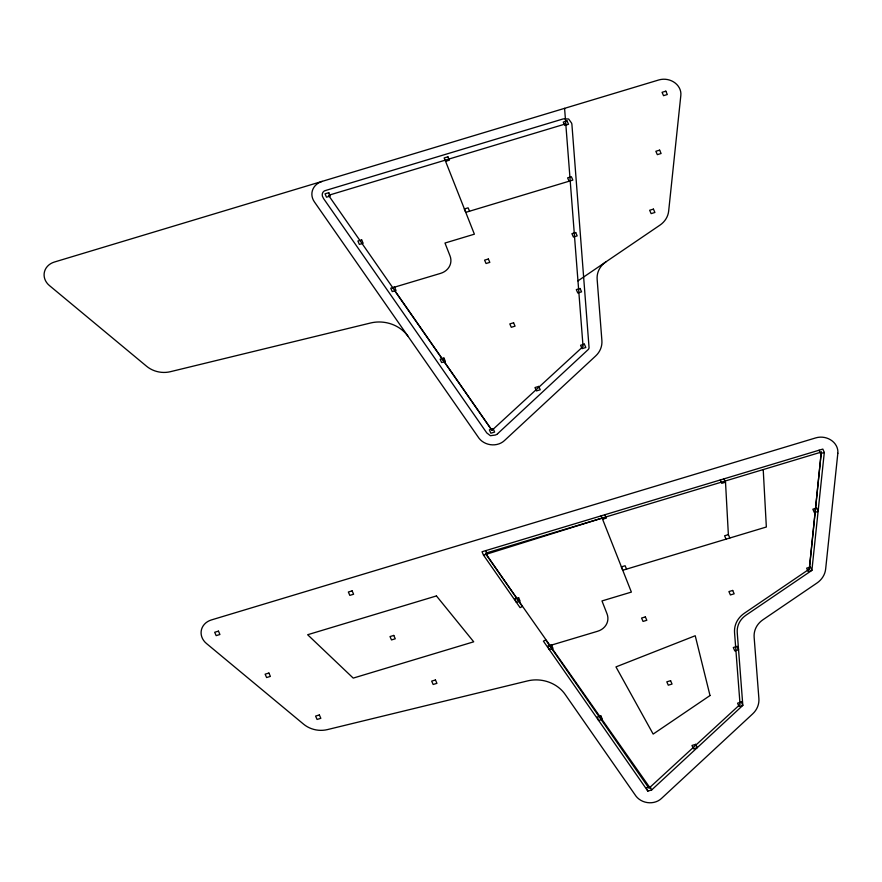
<?xml version="1.0" encoding="UTF-8"?>
<svg xmlns="http://www.w3.org/2000/svg" width="882" height="882" viewBox="0 0 882 882"><rect width="100%" height="100%" fill="white"/><g stroke="black" fill="none" stroke-linecap="round" stroke-linejoin="round"><path stroke-width="1.32" d="M809.312 569.088L821.296 452.08L485.519 553.223L522.376 606.485L520.082 607.643L483.49 555.109L482.024 551.746L822.829 449.081L824.306 452.444L811.892 570.389L746.051 615.151A24.409 21.201 9.5 0 0 737.242 632.648L742.82 705.402L651.633 789.974L647.851 791.11L543.4 641.137L545.693 639.968L648.954 788.243L740.053 704.453L734.552 632.692A27.122 23.56 9.5 0 1 744.342 613.255L809.312 569.088L821.296 452.08M497.569 433.757L588.349 349.426A5.16 4.487 9.5 0 0 589.066 347.795L571.922 124.594A6.086 5.281 9.5 0 0 571.514 123.006L568.614 118.993L563.3 118.883L326.318 190.269C322.448 190.677 321.004 194.977 323.264 197.932A6.097 5.292 9.5 0 0 323.771 198.847L486.809 432.952L490.392 435.708L495.265 435.047A6.064 5.27 9.5 0 0 497.569 433.757M577.964 280.873L659.901 225.175A24.409 21.201 9.5 0 0 668.666 211.041L680.838 95.366A16.273 14.134 9.5 0 0 658.788 79.964L54.408 262.031A16.273 14.134 9.5 0 0 49.436 285.57L146.61 366.273A24.409 21.201 9.5 0 0 170.424 371.686L370.605 322.988A32.546 28.279 9.5 0 1 408.101 336.428M565.847 124.704L565.505 123.932L328.523 195.319L491.958 430.339L583.057 346.538L564.579 108.343M483.49 555.109L487.272 553.973L485.795 550.611M724.045 478.838L725.511 482.2L721.741 483.336L720.263 479.973M824.306 452.444L820.536 453.58L819.058 450.217M725.511 482.2L728.367 534.635L724.596 535.782L726.062 539.145M392.644 287.719L440.57 273.376A16.273 14.134 9.5 0 0 450.007 255.846L444.98 243.035L474.384 234.182L445.134 160.193M549.64 645.635L597.566 631.28A16.273 14.134 9.5 0 0 607.003 613.751L601.976 600.94L631.38 592.087L602.13 518.098L486.015 554.348L650.056 787.913M491.958 430.339L394.53 290.443M728.367 534.635L729.844 537.998M569.066 181.229L567.6 177.866L571.371 176.731L572.848 180.093L465.806 212.341L464.329 208.979L468.11 207.832L469.588 211.195M604.92 514.724L606.397 518.087L602.615 519.222L601.138 515.86M626.584 569.111L625.106 565.748L621.325 566.883L622.802 570.246L766.348 527.006L763.217 469.577M651.633 789.974L650.155 786.612L646.374 787.747L647.851 791.11M565.505 123.932L565.88 125.09M605.956 261.844A24.409 21.201 9.5 0 0 597.147 279.362L601.888 340.518A24.409 21.201 9.5 0 1 595.659 355.975L504.35 440.669A16.273 14.134 9.5 0 1 478.992 438.222L314.334 201.791A16.273 14.134 9.5 0 1 322.184 181.372M837.834 453.271L825.662 568.945A24.409 21.201 9.5 0 1 816.897 583.079L762.952 619.759A24.409 21.201 9.5 0 0 754.143 637.267L758.884 698.434A24.409 21.201 9.5 0 1 752.655 713.891L661.346 798.574A16.273 14.134 9.5 0 1 635.988 796.137L565.097 694.332A32.546 28.279 9.5 0 0 527.601 680.904L327.42 729.601A24.409 21.201 9.5 0 1 303.606 724.188L206.432 643.474A16.273 14.134 9.5 0 1 211.404 619.936L815.784 437.88A16.273 14.134 9.5 0 1 837.834 453.271M710.01 695.534L653.165 734.078L615.967 666.902L695.225 635.746L710.01 695.534M328.799 192.695L325.028 193.831L326.494 197.193L330.276 196.058L328.799 192.695M447.924 156.809L444.142 157.955L445.619 161.318L449.401 160.171L447.924 156.809M567.049 120.933L563.267 122.069L564.745 125.431L568.515 124.296L567.049 120.933M665.833 91.166L662.062 92.312L663.54 95.675L667.31 94.528L665.833 91.166M361.675 239.904L357.894 241.04L359.371 244.402L363.152 243.267L361.675 239.904M659.637 150.138L655.855 151.285L657.333 154.648L661.103 153.501L659.637 150.138M394.541 287.102L390.77 288.238L392.247 291.6L396.018 290.465L394.541 287.102M575.703 232.528L571.922 233.664L573.399 237.026L577.17 235.891L575.703 232.528M653.43 209.111L649.648 210.258L651.125 213.62L654.907 212.474L653.43 209.111M488.352 259.01L484.571 260.146L486.048 263.509L489.83 262.373L488.352 259.01M580.091 288.48L576.31 289.616L577.787 292.978L581.558 291.843L580.091 288.48M513.589 322.79L509.807 323.926L511.284 327.288L515.055 326.153L513.589 322.79M443.911 358.048L440.129 359.183L441.606 362.546L445.388 361.411L443.911 358.048M584.358 344.134L580.577 345.27L582.054 348.633L585.835 347.497L584.358 344.134M538.759 386.415L534.977 387.551L536.454 390.913L540.236 389.778L538.759 386.415M493.159 428.707L489.378 429.843L490.855 433.205L494.637 432.07L493.159 428.707M218.46 631.137L214.679 632.273L216.156 635.635L219.927 634.5L218.46 631.137M352.127 590.874L348.346 592.009L349.823 595.372L353.605 594.236L352.127 590.874M436.447 595.934L307.642 634.731L353.23 678.104L473.711 641.809L436.447 595.934M268.911 673.043L265.129 674.179L266.607 677.541L270.388 676.406L268.911 673.043M393.791 635.426L390.009 636.561L391.487 639.924L395.268 638.788L393.791 635.426M518.671 597.809L514.89 598.944L516.367 602.307L520.148 601.171L518.671 597.809M816.633 508.054L812.851 509.19L814.329 512.552L818.099 511.417L816.633 508.054M319.361 714.949L315.591 716.085L317.068 719.447L320.839 718.312L319.361 714.949M435.454 679.978L431.673 681.113L433.15 684.476L436.932 683.341L435.454 679.978M551.537 645.007L547.766 646.142L549.232 649.505L553.014 648.369L551.537 645.007M732.699 590.444L728.918 591.579L730.395 594.942L734.166 593.807L732.699 590.444M810.426 567.027L806.644 568.162L808.121 571.525L811.892 570.389L810.426 567.027M645.348 616.915L641.567 618.062L643.044 621.424L646.826 620.278L645.348 616.915M737.087 646.385L733.306 647.531L734.783 650.894L738.554 649.747L737.087 646.385M670.585 680.695L666.803 681.83L668.28 685.193L672.051 684.057L670.585 680.695M600.907 715.963L597.125 717.099L598.602 720.462L602.384 719.326L600.907 715.963M741.354 702.039L737.572 703.174L739.05 706.537L742.82 705.402L741.354 702.039M695.755 744.331L691.973 745.466L693.45 748.829L697.232 747.693L695.755 744.331"/></g></svg>
